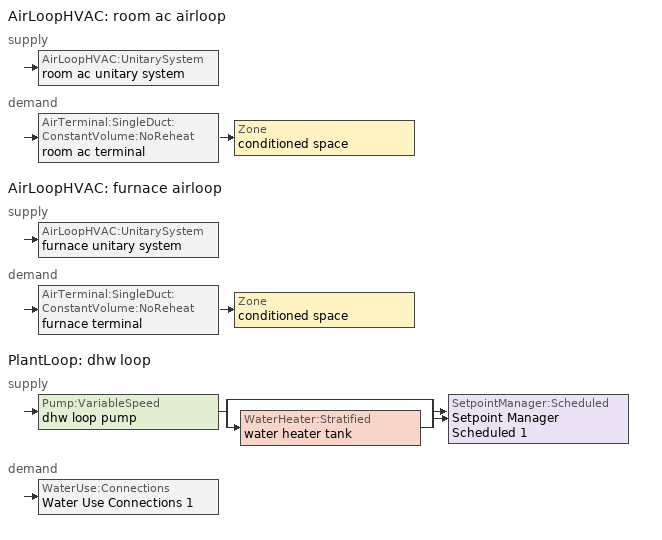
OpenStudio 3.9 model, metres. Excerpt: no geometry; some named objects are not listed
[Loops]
AirLoopHVAC 'room ac airloop'
 supply: AirLoopHVAC:UnitarySystem 'room ac unitary system'
 demand: AirTerminal:SingleDuct:ConstantVolume:NoReheat 'room ac terminal' > Zone 'conditioned space'
AirLoopHVAC 'furnace airloop'
 supply: AirLoopHVAC:UnitarySystem 'furnace unitary system'
 demand: AirTerminal:SingleDuct:ConstantVolume:NoReheat 'furnace terminal' > Zone 'conditioned space'
PlantLoop 'dhw loop'
 supply: Pump:VariableSpeed 'dhw loop pump' > split
  | bypass
  | WaterHeater:Stratified 'water heater tank'
  join > SetpointManager:Scheduled 'Setpoint Manager Scheduled 1'
 demand: WaterUse:Connections 'Water Use Connections 1'
[Sizing:Zone]
conditioned space: Zone Cooling Design Supply Air Temperature Input Method=SupplyAirTemperature; Zone Cooling Design Supply Air Temperature {C}=14; Zone Cooling Design Supply Air Temperature Difference {deltaC}=11.11; Zone Heating Design Supply Air Temperature Input Method=SupplyAirTemperature; Zone Heating Design Supply Air Temperature {C}=40; Zone Heating Design Supply Air Temperature Difference {deltaC}=11.11; Zone Cooling Design Supply Air Humidity Ratio {kg-H2O/kg-air}=0.0085; Zone Heating Design Supply Air Humidity Ratio {kg-H2O/kg-air}=0.008; Cooling Design Air Flow Method=DesignDay; Heating Design Air Flow Method=DesignDay; Account for Dedicated Outdoor Air System=No; Dedicated Outdoor Air System Control Strategy=NeutralSupplyAir; Dedicated Outdoor Air Low Setpoint Temperature for Design {C}=autosize; Dedicated Outdoor Air High Setpoint Temperature for Design {C}=autosize; Zone Load Sizing Method=Sensible Load Only No Latent Load; Zone Latent Cooling Design Supply Air Humidity Ratio Input Method=HumidityRatioDifference; Zone Cooling Design Supply Air Humidity Ratio Difference {kgWater/kgDryAir}=0.005; Zone Latent Heating Design Supply Air Humidity Ratio Input Method=HumidityRatioDifference; Zone Humidification Design Supply Air Humidity Ratio Difference {kgWater/kgDryAir}=0.005; Sizing Option=Coincident
[Zone equipment]
conditioned space: ideal air system, room ac terminal, furnace terminal
[ZoneHVAC:IdealLoadsAirSystem]
ideal air system: Maximum Heating Supply Air Temperature {C}=50; Minimum Cooling Supply Air Temperature {C}=10; Maximum Heating Supply Air Humidity Ratio {kg-H2O/kg-air}=0.015; Minimum Cooling Supply Air Humidity Ratio {kg-H2O/kg-air}=0.01; Heating Limit=LimitCapacity; Maximum Sensible Heating Capacity {W}=0; Cooling Limit=NoLimit; Dehumidification Control Type=None; Humidification Control Type=None
[Coil:Cooling:DX:SingleSpeed]
room ac clg coil: Availability Schedule=Always On Discrete; Rated Total Cooling Capacity {W}=1716.22; Rated Sensible Heat Ratio=0.65; Rated COP {W/W}=3.10481; Rated Air Flow Rate {m3/s}=0.0718568; Rated Evaporator Fan Power Per Volume Flow Rate 2017 {W/(m3/s)}=773.3; Rated Evaporator Fan Power Per Volume Flow Rate 2023 {W/(m3/s)}=934.4; Total Cooling Capacity Function of Temperature Curve=Cool-CAP-fT1; Total Cooling Capacity Function of Flow Fraction Curve=Cool-CAP-fFF1; Energy Input Ratio Function of Temperature Curve=Cool-EIR-fT1; Energy Input Ratio Function of Flow Fraction Curve=Cool-EIR-fFF1; Part Load Fraction Correlation Curve=Cool-PLF-fPLR1; Minimum Outdoor Dry-Bulb Temperature for Compressor Operation {C}=-25; Nominal Time for Condensate Removal to Begin {s}=1000; Ratio of Initial Moisture Evaporation Rate and Steady State Latent Capacity=1.5; Maximum Cycling Rate {cycles/hr}=3; Latent Capacity Time Constant {s}=45; Condenser Type=AirCooled; Evaporative Condenser Effectiveness=0.9; Evaporative Condenser Air Flow Rate {m3/s}=autosize; Evaporative Condenser Pump Rated Power Consumption {W}=autosize; Crankcase Heater Capacity {W}=0; Maximum Outdoor Dry-Bulb Temperature for Crankcase Heater Operation {C}=10; Basin Heater Capacity {W/K}=0; Basin Heater Setpoint Temperature {C}=2
[Fan:SystemModel] Availability Schedule=Always On Discrete; Speed Control Method=Discrete; Electric Power Minimum Flow Rate Fraction=0.2; Design Pressure Rise {Pa}=500; Motor Efficiency=1; Motor In Air Stream Fraction=1; Design Electric Power Consumption {W}=autosize; Design Power Sizing Method=PowerPerFlow; Electric Power Per Unit Flow Rate Per Unit Pressure {W-s/m3-Pa}=1.66667; Fan Total Efficiency=0.7; Motor Loss Radiative Fraction=0
Name | Design Maximum Air Flow Rate {m3/s} | Electric Power Per Unit Flow Rate {W/(m3/s)} | Speed Flow Fraction 1 | Speed Electric Power Fraction 1
room ac supply fan | 0.071736 | 1e-06 | 1 | 1
furnace supply fan | 0.536604 | 794.58 | 1 | 1
water heater fan | 0.0854225 | 97.8923
[EnergyManagementSystem:Sensor]
Name | Output Variable or Output Meter Index Key | Output Variable or Output Meter
room_ac_supply_fan_s | room ac supply fan | Fan Electricity Energy
room_ac_clg_coil_s | room ac clg coil | Cooling Coil Total Cooling Energy
furnace_supply_fan_s | furnace supply fan | Fan Electricity Energy
furnace_htg_coil_s | furnace htg coil | Heating Coil Heating Energy
water_heater_amb_temp; fridge_tin_s; tin_s; tin_s_1 | conditioned space | Zone Mean Air Temperature
water_heater_amb_rh | conditioned space | Zone Air Relative Humidity
water_heater_tl | water heater tank | Water Heater Heat Loss Rate
water_heater_sens_cool | water heater coil | Cooling Coil Sensible Cooling Rate
water_heater_lat_cool | water heater coil | Cooling Coil Latent Cooling Rate
water_heater_fan_pwr; water_heater_fan_energy | water heater fan | Fan Electricity Rate
water_heater_tank_energy | water heater tank | Water Heater Electricity Rate
water_heater_coil_energy | water heater coil | Cooling Coil Water Heating Electricity Rate
water_heater_tank_on_cycle_parasitic | water heater tank | Water Heater On Cycle Parasitic Electricity Rate
water_heater_tank_off_cycle_parasitic | water heater tank | Water Heater Off Cycle Parasitic Electricity Rate
win_s | conditioned space | Zone Air Humidity Ratio
tout_s | conditioned space | Zone Outdoor Air Drybulb Temperature
furnace_airloop_Fan_RTF_s | furnace supply fan | Fan Runtime Fraction
room_ac_airloop_Fan_RTF_s | room ac supply fan | Fan Runtime Fraction
conditioned_space_htg_unmet_s | conditioned space | Zone Heating Setpoint Not Met Time
conditioned_space_clg_unmet_s | conditioned space | Zone Cooling Setpoint Not Met Time
duct_mix_gain; duct_mix_gain_1 | conditioned space | Zone Mixing Sensible Heat Gain Energy
duct_mix_loss; duct_mix_loss_1 | conditioned space | Zone Mixing Sensible Heat Loss Energy
[EnergyManagementSystem:Program]
unmet_hours_program: Set htg_unmet_hours = 0; Set clg_unmet_hours = 0; Set unit_htg_unmet_hours = 0; If ((DayOfYear >= 1) && (DayOfYear <= 365)); Set unit_htg_unmet_hours = unit_htg_unmet_hours + conditioned_space_htg_unmet_s; If unit_htg_unmet_hours > htg_unmet_hours; Set htg_unmet_hours = unit_htg_unmet_hours; EndIf; EndIf; Set unit_clg_unmet_hours = 0; If ((DayOfYear >= 1) && (DayOfYear <= 365)); Set unit_clg_unmet_hours = unit_clg_unmet_hours + conditioned_space_clg_unmet_s; If unit_clg_unmet_hours > clg_unmet_hours; Set clg_unmet_hours = unit_clg_unmet_hours; EndIf; EndIf
total_loads_program: Set loads_htg_tot = 0; Set loads_clg_tot = 0; If htg_load_cond > 0; Set loads_htg_tot = loads_htg_tot + (htg_load_cond - clg_load_cond) * 1.0; Set loads_htg_tot = loads_htg_tot + (htg_load_duct - clg_load_duct) * 1.0; EndIf; Set loads_htg_tot = (@Max loads_htg_tot 0); If clg_load_cond > 0; Set loads_clg_tot = loads_clg_tot + (clg_load_cond - htg_load_cond) * 0.2; Set loads_clg_tot = loads_clg_tot + (clg_load_duct - htg_load_duct) * 0.2; EndIf; Set loads_clg_tot = (@Max loads_clg_tot 0)
component_loads_program: Set loads_htg_walls = 0; Set loads_htg_rim_joists = 0; Set loads_htg_foundation_walls = 0; Set loads_htg_floors = 0; Set loads_htg_slabs = 0; Set loads_htg_ceilings = 0; Set loads_htg_roofs = 0; Set loads_htg_windows_conduction = 0; Set loads_htg_windows_solar = 0; Set loads_htg_doors = 0; Set loads_htg_skylights_conduction = 0; Set loads_htg_skylights_solar = 0; Set loads_htg_internal_mass = 0; Set loads_htg_intgains = 0; Set loads_htg_lighting = 0; Set loads_htg_infil = 0; Set loads_htg_mechvent = 0; Set loads_htg_natvent = 0; Set loads_htg_whf = 0; Set loads_htg_ducts = 0; Set loads_clg_walls = 0; Set loads_clg_rim_joists = 0; Set loads_clg_foundation_walls = 0; Set loads_clg_floors = 0; Set loads_clg_slabs = 0; Set loads_clg_ceilings = 0; Set loads_clg_roofs = 0; Set loads_clg_windows_conduction = 0; Set loads_clg_windows_solar = 0; Set loads_clg_doors = 0; Set loads_clg_skylights_conduction = 0; Set loads_clg_skylights_solar = 0; Set loads_clg_internal_mass = 0; Set loads_clg_intgains = 0; Set loads_clg_lighting = 0; Set loads_clg_infil = 0; Set loads_clg_mechvent = 0; Set loads_clg_natvent = 0; Set loads_clg_whf = 0; Set loads_clg_ducts = 0; Set hr_walls = 0; Set hr_walls = hr_walls + s_conv_5 + s_ig_5 + s_sol_5 + s_lgt_5 + s_surf_5; Set hr_walls = hr_walls + s_conv_6 + s_ig_6 + s_sol_6 + s_lgt_6 + s_surf_6; Set hr_walls = hr_walls + s_conv_7 + s_ig_7 + s_sol_7 + s_lgt_7 + s_surf_7; Set hr_walls = hr_walls + s_conv_8 + s_ig_8 + s_sol_8 + s_lgt_8 + s_surf_8; Set hr_walls = hr_walls + s_conv_9 + s_ig_9 + s_sol_9 + s_lgt_9 + s_surf_9; Set hr_walls = hr_walls + s_conv_10 + s_ig_10 + s_sol_10 + s_lgt_10 + s_surf_10; Set hr_rim_joists = 0; Set hr_foundation_walls = 0; Set hr_floors = 0; Set hr_floors = hr_floors + s_conv + s_ig + s_sol + s_lgt + s_surf; Set hr_slabs = 0; Set hr_slabs = hr_slabs + s_conv_4 + s_ig_4 + s_sol_4 + s_lgt_4 + s_surf_4; Set hr_ceilings = 0; Set hr_roofs = 0; Set hr_roofs = hr_roofs + s_conv_3 + s_ig_3 + s_sol_3 + s_lgt_3 + s_surf_3; Set hr_windows_conduction = 0; Set hr_windows_conduction = hr_windows_conduction + ss_conv_1; Set hr_windows_conduction = hr_windows_conduction + ss_ig_1; Set hr_windows_conduction = hr_windows_conduction + ss_surf_1; Set hr_windows_conduction = hr_windows_conduction + ss_conv_2; Set hr_windows_conduction = hr_windows_conduction + ss_ig_2; Set hr_windows_conduction = hr_windows_conduction + ss_surf_2; Set hr_windows_conduction = hr_windows_conduction + ss_conv_3; Set hr_windows_conduction = hr_windows_conduction + ss_ig_3; Set hr_windows_conduction = hr_windows_conduction + ss_surf_3; Set hr_windows_conduction = hr_windows_conduction + ss_conv_4; Set hr_windows_conduction = hr_windows_conduction + ss_ig_4; Set hr_windows_conduction = hr_windows_conduction + ss_surf_4; Set hr_windows_conduction = hr_windows_conduction + ss_conv_5; Set hr_windows_conduction = hr_windows_conduction + ss_ig_5; Set hr_windows_conduction = hr_windows_conduction + ss_surf_5; Set hr_windows_conduction = hr_windows_conduction + ss_conv_6; Set hr_windows_conduction = hr_windows_conduction + ss_ig_6; Set hr_windows_conduction = hr_windows_conduction + ss_surf_6; Set hr_windows_conduction = hr_windows_conduction + ss_conv_7; Set hr_windows_conduction = hr_windows_conduction + ss_ig_7; Set hr_windows_conduction = hr_windows_conduction + ss_surf_7; Set hr_windows_conduction = hr_windows_conduction + ss_conv_8; Set hr_windows_conduction = hr_windows_conduction + ss_ig_8; Set hr_windows_conduction = hr_windows_conduction + ss_surf_8; Set hr_windows_conduction = hr_windows_conduction + ss_conv_9; Set hr_windows_conduction = hr_windows_conduction + ss_ig_9; Set hr_windows_conduction = hr_windows_conduction + ss_surf_9; Set hr_windows_conduction = hr_windows_conduction + ss_conv_10; Set hr_windows_conduction = hr_windows_conduction + ss_ig_10; Set hr_windows_conduction = hr_windows_conduction + ss_surf_10; Set hr_windows_solar = 0; Set hr_windows_solar = hr_windows_solar - ss_trans_in * ZoneTimestep * 3600 + ss_back_out * ZoneTimestep * 3600 + ss_trans_out * ZoneTimestep * 3600; Set hr_windows_solar = hr_windows_solar - ss_trans_in_1 * ZoneTimestep * 3600 + ss_back_out_1 * ZoneTimestep * 3600 + ss_trans_out_1 * ZoneTimestep * 3600; Set hr_windows_solar = hr_windows_solar - ss_trans_in_2 * ZoneTimestep * 3600 + ss_back_out_2 * ZoneTimestep * 3600 + ss_trans_out_2 * ZoneTimestep * 3600; Set hr_windows_solar = hr_windows_solar - ss_trans_in_3 * ZoneTimestep * 3600 + ss_back_out_3 * ZoneTimestep * 3600 + ss_trans_out_3 * ZoneTimestep * 3600; Set hr_windows_solar = hr_windows_solar - ss_trans_in_4 * ZoneTimestep * 3600 + ss_back_out_4 * ZoneTimestep * 3600 + ss_trans_out_4 * ZoneTimestep * 3600; Set hr_windows_solar = hr_windows_solar - ss_trans_in_5 * ZoneTimestep * 3600 + ss_back_out_5 * ZoneTimestep * 3600 + ss_trans_out_5 * ZoneTimestep * 3600; Set hr_windows_solar = hr_windows_solar - ss_trans_in_6 * ZoneTimestep * 3600 + ss_back_out_6 * ZoneTimestep * 3600 + ss_trans_out_6 * ZoneTimestep * 3600; Set hr_windows_solar = hr_windows_solar - ss_trans_in_7 * ZoneTimestep * 3600 + ss_back_out_7 * ZoneTimestep * 3600 + ss_trans_out_7 * ZoneTimestep * 3600; Set hr_windows_solar = hr_windows_solar - ss_trans_in_8 * ZoneTimestep * 3600 + ss_back_out_8 * ZoneTimestep * 3600 + ss_trans_out_8 * ZoneTimestep * 3600; Set hr_windows_solar = hr_windows_solar - ss_trans_in_9 * ZoneTimestep * 3600 + ss_back_out_9 * ZoneTimestep * 3600 + ss_trans_out_9 * ZoneTimestep * 3600; Set hr_doors = 0; Set hr_doors = hr_doors + ss_sol; Set hr_doors = hr_doors + ss_lgt; Set hr_doors = hr_doors + ss_conv; Set hr_doors = hr_doors + ss_ig; Set hr_doors = hr_doors + ss_surf; Set hr_skylights_conduction = 0; Set hr_skylights_solar = 0; Set hr_internal_mass = 0; Set hr_internal_mass = hr_internal_mass + s_conv_1 + s_ig_1 + s_sol_1 + s_lgt_1 + s_surf_1; Set hr_internal_mass = hr_internal_mass + s_conv_2 + s_ig_2 + s_sol_2 + s_lgt_2 + s_surf_2; Set hr_internal_mass = hr_internal_mass + im_conv + im_ig + im_sol + im_lgt + im_surf; Set hr_internal_mass = hr_internal_mass + im_conv_1 + im_ig_1 + im_sol_1 + im_lgt_1 + im_surf_1; Set hr_intgains = 0; Set hr_intgains = hr_intgains - ig_ee_conv - ig_ee_rad - ig_ee_conv_1 - ig_ee_rad_1 - ig_ee_conv_2 - ig_ee_rad_2 - ig_ee_conv_3 - ig_ee_rad_3 - ig_ee_conv_4 - ig_ee_rad_4 - ig_ee_conv_5 - ig_ee_rad_5 - ig_oe_conv - ig_oe_rad - ig_oe_conv_1 - ig_oe_rad_1 - ig_oe_conv_2 - ig_oe_rad_2 - ig_oe_conv_3 - ig_oe_rad_3 - ig_oe_conv_4 - ig_oe_rad_4 - ig_oe_conv_5 - ig_oe_rad_5 - ig_oe_conv_6 - ig_oe_rad_6; Set hr_lighting = 0; Set hr_infil = 0; Set hr_infil = hr_infil - airflow_gain + airflow_loss; Set hr_natvent = 0; Set hr_natvent = hr_natvent - airflow_gain_1 + airflow_loss_1; Set hr_whf = 0; Set hr_whf = hr_whf - airflow_gain_2 + airflow_loss_2; Set hr_mechvent = 0; Set hr_mechvent = hr_mechvent - mv_conv - mv_rad - mv_conv_1 - mv_rad_1 - mv_conv_2 - mv_rad_2 - mv_conv_3 - mv_rad_3; Set hr_ducts = 0; Set hr_ducts = hr_ducts - ducts_conv - ducts_rad - ducts_conv_1 - ducts_rad_1 - ducts_conv_2 - ducts_rad_2 - ducts_conv_3 - ducts_rad_3 - ducts_conv_4 - ducts_rad_4 - ducts_conv_5 - ducts_rad_5; Set hr_ducts = hr_ducts + (duct_mix_loss_1 - duct_mix_gain_1); Set htg_mode = 0; Set clg_mode = 0; If (htg_load_cond > 0); Set htg_mode = 1.0; ElseIf (clg_load_cond > 0); Set clg_mode = 0.2; Else; Set htg_season = 0; Set clg_season = 0; If ((DayOfYear >= 1) && (DayOfYear <= 365)); Set clg_season = 1; EndIf; If ((DayOfYear >= 1) && (DayOfYear <= 365)); Set htg_season = 1; EndIf; If ((airflow_gain_1 <> 0) || (airflow_loss_1 <> 0)) && (clg_season == 1); Set clg_mode = 0.2; ElseIf ((airflow_gain_2 <> 0) || (airflow_loss_2 <> 0)) && (clg_season == 1); Set clg_mode = 0.2; Else; Set Tmid_setpoint = (htg_sp_s_1 + clg_sp_s_1) / 2; If (tin_s_1 > Tmid_setpoint) && (clg_season == 1); Set clg_mode = 0.2; ElseIf (tin_s_1 < Tmid_setpoint) && (htg_season == 1); Set htg_mode = 1.0; EndIf; EndIf; EndIf; Set loads_htg_walls = loads_htg_walls + (hr_walls * htg_mode * 1); Set loads_htg_rim_joists = loads_htg_rim_joists + (hr_rim_joists * htg_mode * 1); Set loads_htg_foundation_walls = loads_htg_foundation_walls + (hr_foundation_walls * htg_mode * 1); Set loads_htg_floors = loads_htg_floors + (hr_floors * htg_mode * 1); Set loads_htg_slabs = loads_htg_slabs + (hr_slabs * htg_mode * 1); Set loads_htg_ceilings = loads_htg_ceilings + (hr_ceilings * htg_mode * 1); Set loads_htg_roofs = loads_htg_roofs + (hr_roofs * htg_mode * 1); Set loads_htg_windows_conduction = loads_htg_windows_conduction + (hr_windows_conduction * htg_mode * 1); Set loads_htg_windows_solar = loads_htg_windows_solar + (hr_windows_solar * htg_mode * 1); Set loads_htg_doors = loads_htg_doors + (hr_doors * htg_mode * 1); Set loads_htg_skylights_conduction = loads_htg_skylights_conduction + (hr_skylights_conduction * htg_mode * 1); Set loads_htg_skylights_solar = loads_htg_skylights_solar + (hr_skylights_solar * htg_mode * 1); Set loads_htg_internal_mass = loads_htg_internal_mass + (hr_internal_mass * htg_mode * 1); Set loads_htg_intgains = loads_htg_intgains + (hr_intgains * htg_mode * 1); Set loads_htg_lighting = loads_htg_lighting + (hr_lighting * htg_mode * 1); Set loads_htg_infil = loads_htg_infil + (hr_infil * htg_mode * 1); Set loads_htg_mechvent = loads_htg_mechvent + (hr_mechvent * htg_mode * 1); Set loads_htg_natvent = loads_htg_natvent + (hr_natvent * htg_mode * 1); Set loads_htg_whf = loads_htg_whf + (hr_whf * htg_mode * 1); Set loads_htg_ducts = loads_htg_ducts + (hr_ducts * htg_mode * 1); Set loads_clg_walls = loads_clg_walls + (-hr_walls * clg_mode * 1); Set loads_clg_rim_joists = loads_clg_rim_joists + (-hr_rim_joists * clg_mode * 1); Set loads_clg_foundation_walls = loads_clg_foundation_walls + (-hr_foundation_walls * clg_mode * 1); Set loads_clg_floors = loads_clg_floors + (-hr_floors * clg_mode * 1); Set loads_clg_slabs = loads_clg_slabs + (-hr_slabs * clg_mode * 1); Set loads_clg_ceilings = loads_clg_ceilings + (-hr_ceilings * clg_mode * 1); Set loads_clg_roofs = loads_clg_roofs + (-hr_roofs * clg_mode * 1); Set loads_clg_windows_conduction = loads_clg_windows_conduction + (-hr_windows_conduction * clg_mode * 1); Set loads_clg_windows_solar = loads_clg_windows_solar + (-hr_windows_solar * clg_mode * 1); Set loads_clg_doors = loads_clg_doors + (-hr_doors * clg_mode * 1); Set loads_clg_skylights_conduction = loads_clg_skylights_conduction + (-hr_skylights_conduction * clg_mode * 1); Set loads_clg_skylights_solar = loads_clg_skylights_solar + (-hr_skylights_solar * clg_mode * 1); Set loads_clg_internal_mass = loads_clg_internal_mass + (-hr_internal_mass * clg_mode * 1); Set loads_clg_intgains = loads_clg_intgains + (-hr_intgains * clg_mode * 1); Set loads_clg_lighting = loads_clg_lighting + (-hr_lighting * clg_mode * 1); Set loads_clg_infil = loads_clg_infil + (-hr_infil * clg_mode * 1); Set loads_clg_mechvent = loads_clg_mechvent + (-hr_mechvent * clg_mode * 1); Set loads_clg_natvent = loads_clg_natvent + (-hr_natvent * clg_mode * 1); Set loads_clg_whf = loads_clg_whf + (-hr_whf * clg_mode * 1); Set loads_clg_ducts = loads_clg_ducts + (-hr_ducts * clg_mode * 1)
total_airflows_program: Set total_infil_flow_rate = 0; Set total_mechvent_flow_rate = 0; Set total_natvent_flow_rate = 0; Set total_whf_flow_rate = 0; Set total_infil_flow_rate = total_infil_flow_rate + (infil_program_Qinf * 1); Set total_mechvent_flow_rate = total_mechvent_flow_rate + (infil_program_Qfan * 1); Set total_natvent_flow_rate = total_natvent_flow_rate + (natural_vent_program_Qnv * 1); Set total_whf_flow_rate = total_whf_flow_rate + (natural_vent_program_Qwhf * 1)
[EnergyManagementSystem:ProgramCallingManager]
room_ac_supply_fan_disaggregate_program_calling_manager: EndOfSystemTimestepBeforeHVACReporting; room_ac_supply_fan_disaggregate_program
furnace_supply_fan_disaggregate_program_calling_manager: EndOfSystemTimestepBeforeHVACReporting; furnace_supply_fan_disaggregate_program
water_heater_ProgramManager: InsideHVACSystemIterationLoop; water_heater_Control; water_heater_InletAir
water_heater_hpwh_EC_adj_ProgramManager: EndOfSystemTimestepBeforeHVACReporting; water_heater_hpwh_EC_adj
fridge_schedule_program_calling_manager: BeginZoneTimestepAfterInitHeatBalance; fridge_schedule_program
furnace_airloop_0_duct_program_calling_manager: EndOfSystemTimestepAfterHVACReporting; furnace_airloop_0_duct_program
natural_vent_program_calling_manager: BeginZoneTimestepAfterInitHeatBalance; natural_vent_program
garage_1_duct_leakage_imbalance_infil_program_calling_manager: BeginZoneTimestepAfterInitHeatBalance; garage_1_duct_leakage_imbalance_infil_program
infil_program_calling_manager: BeginZoneTimestepAfterInitHeatBalance; infil_program
unmet_hours_program_calling_manager: EndOfZoneTimestepBeforeZoneReporting; unmet_hours_program
total_loads_program_calling_manager: EndOfZoneTimestepAfterZoneReporting; total_loads_program
component_loads_program_calling_manager: EndOfZoneTimestepAfterZoneReporting; component_loads_program
total_airflows_program_calling_manager: EndOfZoneTimestepAfterZoneReporting; total_airflows_program
[EnergyManagementSystem:OutputVariable] Type of Data in Variable=Summed; Update Frequency=SystemTimestep; Units=J
Name | EMS Variable | EMS Program or Subroutine
room ac supply fan disaggregate clg | room_ac_supply_fan_clg | room_ac_supply_fan_disaggregate_program
furnace supply fan disaggregate htg primary | furnace_supply_fan_primary_htg | furnace_supply_fan_disaggregate_program
[AirLoopHVAC:UnitarySystem] Control Type=Load; Controlling Zone or Thermostat Location=conditioned space; Dehumidification Control Type=None; Availability Schedule=Always On Discrete; Fan Placement=BlowThrough; DX Heating Coil Sizing Ratio=1; Use DOAS DX Cooling Coil=No; DOAS DX Cooling Coil Leaving Minimum Air Temperature {C}=2; Latent Load Control=SensibleOnlyLoadControl; Supply Air Flow Rate Method During Cooling Operation=SupplyAirFlowRate; Supply Air Flow Rate Method During Heating Operation=SupplyAirFlowRate; Supply Air Flow Rate Method When No Cooling or Heating is Required=SupplyAirFlowRate; Supply Air Flow Rate When No Cooling or Heating is Required {m3/s}=0; No Load Supply Air Flow Rate Control Set To Low Speed=Yes; Maximum Supply Air Temperature {C}=48.8889; Maximum Outdoor Dry-Bulb Temperature for Supplemental Heater Operation {C}=21; Ancilliary On-Cycle Electric Power {W}=0; Ancilliary Off-Cycle Electric Power {W}=0
Name | Supply Fan | Supply Air Fan Operating Mode Schedule | Cooling Coil | Supply Air Flow Rate During Cooling Operation {m3/s} | Supply Air Flow Rate During Heating Operation {m3/s} | Heating Coil
room ac unitary system | room ac supply fan | room ac auto fan schedule | room ac clg coil | 0.071736 | 0
furnace unitary system | furnace supply fan | furnace auto fan schedule |  | 0 | 0.536604 | furnace htg coil
[AirLoopHVAC] Availability Schedule=Always On Discrete; Design Return Air Flow Fraction of Supply Air Flow=1
Name | Design Supply Air Flow Rate {m3/s}
room ac airloop | 0.071736
furnace airloop | 0.536604
[Sizing:System] Central Heating Maximum System Air Flow Ratio=0.3; Preheat Design Temperature {C}=7; Preheat Design Humidity Ratio {kg-H2O/kg-Air}=0.008; Precool Design Temperature {C}=12.8; Precool Design Humidity Ratio {kg-H2O/kg-Air}=0.008; Central Cooling Design Supply Air Temperature {C}=12.8; Central Heating Design Supply Air Temperature {C}=16.7; 100% Outdoor Air in Cooling=Yes; 100% Outdoor Air in Heating=Yes; Central Cooling Design Supply Air Humidity Ratio {kg-H2O/kg-Air}=0.0085; Zone Maximum Outdoor Air Fraction=1; Cooling Supply Air Flow Rate Per Floor Area {m3/s-m2}=0.00996765; Cooling Fraction of Autosized Cooling Supply Air Flow Rate=1; Cooling Supply Air Flow Rate Per Unit Cooling Capacity {m3/s-W}=3.94755e-05; Heating Supply Air Flow Rate Per Floor Area {m3/s-m2}=0.00996765; Heating Fraction of Autosized Heating Supply Air Flow Rate=1; Heating Fraction of Autosized Cooling Supply Air Flow Rate=1; Heating Supply Air Flow Rate Per Unit Heating Capacity {m3/s-W}=3.15882e-05; Cooling Design Capacity Method=CoolingDesignCapacity; Cooling Design Capacity {W}=autosize; Cooling Design Capacity Per Floor Area {W/m2}=234.7; Fraction of Autosized Cooling Design Capacity=1; Heating Design Capacity Method=HeatingDesignCapacity; Heating Design Capacity {W}=autosize; Heating Design Capacity Per Floor Area {W/m2}=157; Fraction of Autosized Heating Design Capacity=1; Central Cooling Capacity Control Method=OnOff; Occupant Diversity=autosize
room ac airloop; furnace airloop
[AirTerminal:SingleDuct:ConstantVolume:NoReheat] Availability Schedule=Always On Discrete
Name | Maximum Air Flow Rate {m3/s}
room ac terminal | 0.071736
furnace terminal | 0.536604
[Coil:Heating:Gas]
furnace htg coil: Availability Schedule=Always On Discrete; Gas Burner Efficiency=0.925; Nominal Capacity {W}=18259.8; On Cycle Parasitic Electric Load {W}=0; Off Cycle Parasitic Gas Load {W}=0; Fuel Type=NaturalGas
[PlantLoop]
dhw loop: Fluid Type=Water; Glycol Concentration=0; Maximum Loop Flow Rate {m3/s}=0.01; Plant Loop Volume {m3}=0.003; Load Distribution Scheme=Optimal
[Sizing:Plant]
dhw loop: Loop Type=Heating; Design Loop Exit Temperature {C}=51.6667; Loop Design Temperature Difference {deltaC}=5.55556; Sizing Option=NonCoincident; Zone Timesteps in Averaging Window=1; Coincident Sizing Factor Mode=None
[Pump:VariableSpeed]
dhw loop pump: Rated Flow Rate {m3/s}=0.01; Rated Pump Head {Pa}=1; Rated Power Consumption {W}=0; Motor Efficiency=0.85; Fraction of Motor Inefficiencies to Fluid Stream=0; Coefficient 1 of the Part Load Performance Curve=0; Coefficient 2 of the Part Load Performance Curve=1; Coefficient 3 of the Part Load Performance Curve=0; Coefficient 4 of the Part Load Performance Curve=0; Minimum Flow Rate {m3/s}=0; Pump Control Type=Intermittent; Skin Loss Radiative Fraction=0.5; Design Power Sizing Method=PowerPerFlowPerPressure; Design Electric Power per Unit Flow Rate {W/(m3/s)}=348701.1; Design Shaft Power per Unit Flow Rate per Unit Head {W-s/m3-Pa}=1.28205; Design Minimum Flow Rate Fraction=0
[SetpointManager:Scheduled]
Setpoint Manager Scheduled 1: Control Variable=Temperature; Schedule=dhw temp
[Coil:WaterHeating:AirToWaterHeatPump:Wrapped]
water heater coil: Rated Heating Capacity {W}=2149.38; Rated COP {W/W}=4.299056; Rated Sensible Heat Ratio=0.88; Rated Evaporator Inlet Air Dry-Bulb Temperature {C}=19.7222; Rated Evaporator Inlet Air Wet-Bulb Temperature {C}=13.561; Rated Condenser Water Temperature {C}=48.89; Rated Evaporator Air Flow Rate {m3/s}=0.0854225; Evaporator Fan Power Included in Rated COP=Yes; Crankcase Heater Capacity {W}=0; Maximum Ambient Temperature for Crankcase Heater Operation {C}=0; Evaporator Air Temperature Type for Curve Objects=WetBulbTemperature; Heating Capacity Function of Temperature Curve=HPWH-Cap-fT; Heating Capacity Function of Air Flow Fraction Curve=HPWH-Htg-Cap-FF; Heating COP Function of Temperature Curve=HPWH-COP-fT; Heating COP Function of Air Flow Fraction Curve=HPWH-Htg-COP-FF; Part Load Fraction Correlation Curve=HPWH-COP-fPLR
[WaterHeater:Stratified]
water heater tank: Tank Volume {m3}=0.27255; Tank Height {m}=1.5975; Tank Shape=VerticalCylinder; Maximum Temperature Limit {C}=90; Heater Priority Control=MasterSlave; Heater 1 Setpoint Temperature Schedule=water heater TopElementSetpoint; Heater 1 Deadband Temperature Difference {deltaC}=18.5; Heater 1 Capacity {W}=4500.11; Heater 1 Height {m}=1.26469; Heater 2 Setpoint Temperature Schedule=water heater BottomElementSetpoint; Heater 2 Deadband Temperature Difference {deltaC}=3.89; Heater 2 Capacity {W}=4500.11; Heater 2 Height {m}=0.332813; Heater Fuel Type=Electricity; Heater Thermal Efficiency=1; Off Cycle Parasitic Fuel Consumption Rate {W}=3; Off Cycle Parasitic Fuel Type=Electricity; Off Cycle Parasitic Heat Fraction to Tank=0; Off Cycle Parasitic Height {m}=0; On Cycle Parasitic Fuel Consumption Rate {W}=3; On Cycle Parasitic Fuel Type=Electricity; On Cycle Parasitic Heat Fraction to Tank=0; On Cycle Parasitic Height {m}=0; Ambient Temperature Indicator=Schedule; Ambient Temperature Schedule=water heater Tamb act; Uniform Skin Loss Coefficient per Unit Area to Ambient Temperature {W/m2-K}=0.92499; Skin Loss Fraction to Zone=1; Off Cycle Flue Loss Coefficient to Ambient Temperature {W/K}=0; Off Cycle Flue Loss Fraction to Zone=1; Use Side Effectiveness=1; Use Side Inlet Height {m}=0; Use Side Outlet Height {m}=autocalculate; Source Side Effectiveness=1; Source Side Inlet Height {m}=0; Source Side Outlet Height {m}=0; Inlet Mode=Fixed; Use Side Design Flow Rate {m3/s}=0.00453494; Source Side Design Flow Rate {m3/s}=0; Indirect Water Heating Recovery Time {hr}=1.5; Number of Nodes=6; Additional Destratification Conductivity {W/m-K}=0; Node 1 Additional Loss Coefficient {W/m2-K}=0; Node 2 Additional Loss Coefficient {W/m2-K}=0; Node 3 Additional Loss Coefficient {W/m2-K}=0; Node 4 Additional Loss Coefficient {W/m2-K}=0; Node 5 Additional Loss Coefficient {W/m2-K}=0; Node 6 Additional Loss Coefficient {W/m2-K}=0; Node 7 Additional Loss Coefficient {W/m2-K}=0; Node 8 Additional Loss Coefficient {W/m2-K}=0; Node 9 Additional Loss Coefficient {W/m2-K}=0; Node 10 Additional Loss Coefficient {W/m2-K}=0; Node 11 Additional Loss Coefficient {W/m2-K}=0; Node 12 Additional Loss Coefficient {W/m2-K}=0
[WaterHeater:Sizing]
water heater tank: Design Mode=PeakDraw; Time Storage Can Meet Peak Draw {hr}=0.538503; Time for Tank Recovery {hr}=0; Nominal Tank Volume for Autosizing Plant Connections {m3}=1
[WaterHeater:HeatPump:WrappedCondenser]
water heater hpwh: Compressor Setpoint Temperature Schedule=water heater setpoint; Dead Band Temperature Difference {deltaC}=3.89; Condenser Bottom Location {m}=0.0665625; Condenser Top Location {m}=0.865313; Evaporator Air Flow Rate {m3/s}=0.0854225; Inlet Air Configuration=Schedule; Inlet Air Temperature Schedule=water heater Tamb act; Inlet Air Humidity Schedule=water heater RHamb act; Tank=water heater tank; DX Coil=water heater coil; Minimum Inlet Air Temperature for Compressor Operation {C}=5.55556; Maximum Inlet Air Temperature for Compressor Operation {C}=48.8889; Compressor Location=Schedule; Compressor Ambient Temperature Schedule=water heater Tamb act; Fan=water heater fan; Fan Placement=DrawThrough; On Cycle Parasitic Electric Load {W}=0; Off Cycle Parasitic Electric Load {W}=0; Parasitic Heat Rejection Location=Outdoors; Inlet Air Mixer Schedule=Always On Discrete; Tank Element Control Logic=MutuallyExclusive; Control Sensor 1 Height In Stratified Tank {m}=1.26469; Control Sensor 1 Weight=0.75; Control Sensor 2 Height In Stratified Tank {m}=0.465938
[EnergyManagementSystem:Actuator]
Name | Actuated Component | Actuated Component Type | Actuated Component Control Type
water_heater_Tamb_act | water heater Tamb act | Schedule:Constant | Schedule Value
water_heater_RHamb_act | water heater RHamb act | Schedule:Constant | Schedule Value
water_heater_LESchedOverride | water heater BottomElementSetpoint | Schedule:Constant | Schedule Value
water_heater_UESchedOverride | water heater TopElementSetpoint | Schedule:Constant | Schedule Value
water_heater_HPWHSchedOverride | water heater setpoint | Schedule:Constant | Schedule Value
fridge_schedule_act | fridge schedule | Schedule:Constant | Schedule Value
furnace_airloop_0_ZoneMixDZToCond_mix_act | furnace airloop_0 ZoneMixDZToCond mix | ZoneMixing | Air Exchange Flow Rate
furnace_airloop_0_ZoneMixCondToDZ_mix_act | furnace airloop_0 ZoneMixCondToDZ mix | ZoneMixing | Air Exchange Flow Rate
natural_vent_flow_act | natural vent flow | Zone Infiltration | Air Exchange Flow Rate
whole_house_fan_flow_act | whole house fan flow | Zone Infiltration | Air Exchange Flow Rate
garage_1_duct_leakage_imbalance_infil_flow_act | garage 1 duct leakage imbalance infil flow | Zone Infiltration | Air Exchange Flow Rate
infil_flow_act | infil flow | Zone Infiltration | Air Exchange Flow Rate
[WaterUse:Connections]
Water Use Connections 1: Drain Water Heat Exchanger Type=None; Drain Water Heat Exchanger Destination=Plant; Water Use Equipment Name 1=dhw fixtures; Water Use Equipment Name 2=dhw distribution waste; Water Use Equipment Name 3=clothes washer; Water Use Equipment Name 4=dishwasher
[ElectricEquipment:Definition] Design Level Calculation Method=EquipmentLevel; Design Level {W}=0; Fraction Latent=0; Fraction Radiant=0; Fraction Lost=1
clothes washer; dishwasher
[WaterUse:Equipment:Definition] Peak Flow Rate {m3/s}=0
Name | Target Temperature Schedule
dhw fixtures; dhw distribution waste | mixed water temperature schedule
clothes washer; dishwasher
[WaterUse:Equipment]
Name | Water Use Equipment Definition | Flow Rate Fraction Schedule
dhw fixtures | dhw fixtures | dhw fixtures schedule
dhw distribution waste | dhw distribution waste | dhw fixtures schedule
clothes washer | clothes washer | clothes washer schedule
dishwasher | dishwasher | dishwasher schedule
[EnergyManagementSystem:InternalVariable] Internal Data Type=Fan Maximum Mass Flow Rate
Name | Internal Data Index Key
furnace_airloop_max_sup_fan_mfr | furnace supply fan
room_ac_airloop_max_sup_fan_mfr | room ac supply fan
[AirLoopHVAC:ReturnPlenum]
Air Loop HVAC Return Plenum 1: ThermalZone=furnace airloop ret air zone
[EnergyManagementSystem:Subroutine]
furnace_airloop_0_duct_subroutine: Set AH_MFR = furnace_airloop_AH_MFR / 1; If AH_MFR > 0; Set AH_Tout = furnace_airloop_AH_Tout; Set AH_Wout = furnace_airloop_AH_Wout; Set RA_T = furnace_airloop_RA_T; Set RA_W = furnace_airloop_Ra_W; Set Fan_RTF = furnace_airloop_Fan_RTF; Set DZ_T = furnace_airloop_0_DZ_T; Set DZ_W = furnace_airloop_0_DZ_W; Set AH_VFR = furnace_airloop_AH_VFR / 1; Set h_SA = (@HFnTdbW AH_Tout AH_Wout); Set h_RA = (@HFnTdbW RA_T RA_W); Set h_fg = (@HfgAirFnWTdb AH_Wout AH_Tout); Set h_DZ = (@HFnTdbW DZ_T DZ_W); Set air_cp = 1006.0; Set f_sup = 0.067; Set f_ret = 0.033; Set sup_lk_mfr = f_sup * AH_MFR; Set ret_lk_mfr = f_ret * AH_MFR; Set SupTotLkToCond = sup_lk_mfr*(h_RA - h_SA); Set SupLatLkToCond = sup_lk_mfr*h_fg*(RA_W-AH_Wout); Set SupSensLkToCond = SupTotLkToCond-SupLatLkToCond; Set supply_ua = 53.141; Set eTm = 0-((Fan_RTF/(AH_MFR*air_cp))*supply_ua); Set t_sup = DZ_T+((AH_Tout-DZ_T)*(@Exp eTm)); Set SupCondToCond = AH_MFR*air_cp*(t_sup-AH_Tout); Set SupCondToDZ = 0-SupCondToCond; Set return_ua = 17.241; Set eTm = 0-((Fan_RTF/(AH_MFR*air_cp))*return_ua); Set t_ret = DZ_T+((RA_T-DZ_T)*(@Exp eTm)); Set RetCondToRP = AH_MFR*air_cp*(t_ret-RA_T); Set RetCondToDZ = 0-RetCondToRP; Set RetLatLkToRP = 0; Set RetSensLkToRP = ret_lk_mfr*air_cp*(DZ_T-RA_T); Set SupTotLkToDZ = sup_lk_mfr*(h_SA-h_DZ); Set SupLatLkToDZ = sup_lk_mfr*h_fg*(AH_Wout-DZ_W); Set SupSensLkToDZ = SupTotLkToDZ-SupLatLkToDZ; Set FracOutsideToCond = 0.5; Set FracOutsideToDZ = 0.0; Set FracCondToOutside = 0.0; Set FracDZToOutside = 0.5; Set FracDZToCond = 0.5; Set FracCondToDZ = 0.0; Set lk_imbal_vfr = @ABS(f_sup - f_ret) * AH_VFR; Set ImbalLkCondToDZ = lk_imbal_vfr * FracCondToDZ; Set ImbalLkDZToCond = lk_imbal_vfr * FracDZToCond; Set ImbalLkOutsideToCond = lk_imbal_vfr * FracOutsideToCond; Set ImbalLkOutsideToDZ = lk_imbal_vfr * FracOutsideToDZ; Set ImbalLkCondToOutside = lk_imbal_vfr * FracCondToOutside; Set ImbalLkDZToOutside = lk_imbal_vfr * FracDZToOutside; Else; Set SupLatLkToCond = 0; Set SupSensLkToCond = 0; Set SupCondToCond = 0; Set RetCondToRP = 0; Set RetLatLkToRP = 0; Set RetSensLkToRP = 0; Set RetCondToDZ = 0; Set SupCondToDZ = 0; Set SupLatLkToDZ = 0; Set SupSensLkToDZ = 0; Set ImbalLkCondToDZ = 0; Set ImbalLkDZToCond = 0; Set ImbalLkOutsideToCond = 0; Set ImbalLkOutsideToDZ = 0; Set ImbalLkCondToOutside = 0; Set ImbalLkDZToOutside = 0; EndIf; Set furnace_airloop_0_SupLatLkToCond = SupLatLkToCond; Set furnace_airloop_0_SupSensLkToCond = SupSensLkToCond; Set furnace_airloop_0_SupCondToLv = SupCondToCond; Set furnace_airloop_0_RetCondToRP = RetCondToRP; Set furnace_airloop_0_RetLatLkToRP = RetLatLkToRP; Set furnace_airloop_0_RetSensLkToRP = RetSensLkToRP; Set furnace_airloop_0_RetCondToDZ = RetCondToDZ; Set furnace_airloop_0_SupCondToDZ = SupCondToDZ; Set furnace_airloop_0_SupLatLkToDZ = SupLatLkToDZ; Set furnace_airloop_0_SupSensLkToDZ = SupSensLkToDZ; Set furnace_airloop_0_ZoneMixCondToDZ = ImbalLkCondToDZ; Set furnace_airloop_0_ZoneMixDZToCond = ImbalLkDZToCond; Set furnace_airloop_0_DuctImbalLkSupFanEquivCond = ImbalLkCondToOutside; Set furnace_airloop_0_DuctImbalLkExhFanEquivCond = ImbalLkOutsideToCond; Set furnace_airloop_0_DuctImbalLkSupFanEquivDZ = ImbalLkDZToOutside; Set furnace_airloop_0_DuctImbalLkExhFanEquivDZ = ImbalLkOutsideToDZ
[Schedule:Ruleset]
Name | Default Day Schedule
clothes washer schedule | clothes washer schedule default day
dishwasher schedule | dishwasher schedule default day
dhw fixtures schedule | dhw fixtures schedule default day
[Schedule:Day]
clothes washer schedule default day; clothes washer schedule day 1; dishwasher schedule default day; dishwasher schedule day 1; dhw fixtures schedule default day; dhw fixtures schedule day 1: 24, 0, 0
clothes washer schedule day: 1, 0, 0.104651, 2, 0, 0.0813953, 4, 0, 0.0465116, 5, 0, 0.0813953, 6, 0, 0.127907, 7, 0, 0.255814, 8, 0, 0.569767, 9, 0, 0.848837, 10, 0, 1, 11, 0, 0.976744, 12, 0, 0.872093, 13, 0, 0.77907, 14, 0, 0.697674, 15, 0, 0.569767, 16, 0, 0.593023, 17, 0, 0.581395, 21, 0, 0.569767, 22, 0, 0.546512, 23, 0, 0.372093, 24, 0, 0.197674
dishwasher schedule day: 1, 0, 0.135135, 2, 0, 0.0630631, 3, 0, 0.045045, 5, 0, 0.027027, 6, 0, 0.0900901, 7, 0, 0.18018, 8, 0, 0.279279, 9, 0, 0.522523, 10, 0, 0.585586, 11, 0, 0.504505, 12, 0, 0.432432, 13, 0, 0.378378, 14, 0, 0.414414, 15, 0, 0.324324, 17, 0, 0.342342, 18, 0, 0.441441, 19, 0, 0.783784, 20, 0, 1, 21, 0, 0.810811, 22, 0, 0.603604, 23, 0, 0.396396, 24, 0, 0.279279
dhw fixtures schedule day: 1, 0, 0.139535, 2, 0, 0.0697674, 3, 0, 0.0465116, 4, 0, 0.0581395, 5, 0, 0.116279, 6, 0, 0.395349, 7, 0, 0.906977, 8, 0, 1, 9, 0, 0.930233, 10, 0, 0.77907, 11, 0, 0.651163, 12, 0, 0.546512, 13, 0, 0.465116, 14, 0, 0.406977, 15, 0, 0.383721, 16, 0, 0.360465, 17, 0, 0.44186, 18, 0, 0.593023, 20, 0, 0.697674, 21, 0, 0.639535, 22, 0, 0.55814, 23, 0, 0.44186, 24, 0, 0.302326
[Schedule:Rule] Apply Sunday=Yes; Apply Monday=Yes; Apply Tuesday=Yes; Apply Wednesday=Yes; Apply Thursday=Yes; Apply Friday=Yes; Apply Saturday=Yes; Date Specification Type=DateRange; Start Month=1; Start Day=1; End Month=12; End Day=31
Name | Schedule Ruleset | Rule Order | Day Schedule
clothes washer schedule allday rule | clothes washer schedule | 1 | clothes washer schedule day
clothes washer schedule allday rule 1 | clothes washer schedule | 0 | clothes washer schedule day 1
dishwasher schedule allday rule | dishwasher schedule | 1 | dishwasher schedule day
dishwasher schedule allday rule 1 | dishwasher schedule | 0 | dishwasher schedule day 1
dhw fixtures schedule allday rule | dhw fixtures schedule | 1 | dhw fixtures schedule day
dhw fixtures schedule allday rule 1 | dhw fixtures schedule | 0 | dhw fixtures schedule day 1
[Schedule:Constant]
Name | Value
Always On Discrete | 1
room ac auto fan schedule; furnace auto fan schedule; water heater TopElementSetpoint; water heater BottomElementSetpoint; fridge schedule | 0
dhw temp; water heater setpoint | 51.6667
water heater Tamb act | 23
water heater RHamb act | 0.5
mixed water temperature schedule | 40.5556
[Curve:Biquadratic] Maximum Value of x=100; Maximum Value of y=100
Name | Coefficient1 Constant | Coefficient2 x | Coefficient3 x**2 | Coefficient4 y | Coefficient5 y**2 | Coefficient6 x*y | Minimum Value of x | Minimum Value of y
Cool-CAP-fT1 | 1.55736 | -0.0744482 | 0.0030986 | 0.00145958 | -4.1148e-05 | -0.000426714 | -100 | -100
Cool-EIR-fT1 | -0.350448 | 0.11681 | -0.00339951 | -0.00122609 | 0.000600809 | -0.000466884 | -100 | -100
HPWH-Cap-fT | 0.563 | 0.0437 | 3.9e-05 | 0.0055 | -0.000148 | -0.000145 | 0 | 0
HPWH-COP-fT | 1.1332 | 0.063 | -9.79e-05 | -0.00972 | -2.14e-05 | -0.000686 | 0 | 0
[Curve:Quadratic] Coefficient3 x**2=0; Minimum Value of x=0
Name | Coefficient1 Constant | Coefficient2 x | Maximum Value of x | Minimum Curve Output | Maximum Curve Output
Cool-CAP-fFF1; Cool-EIR-fFF1 | 1 | 0 | 2 | 0 | 2
Cool-PLF-fPLR1 | 0.78 | 0.22 | 1 | 0.7 | 1
[Curve:Cubic] Coefficient1 Constant=1; Coefficient2 x=0; Coefficient3 x**2=0; Coefficient4 x**3=0; Minimum Value of x=0
Name | Maximum Value of x
HPWH-Htg-Cap-FF; HPWH-Htg-COP-FF | 100
HPWH-COP-fPLR | 1
